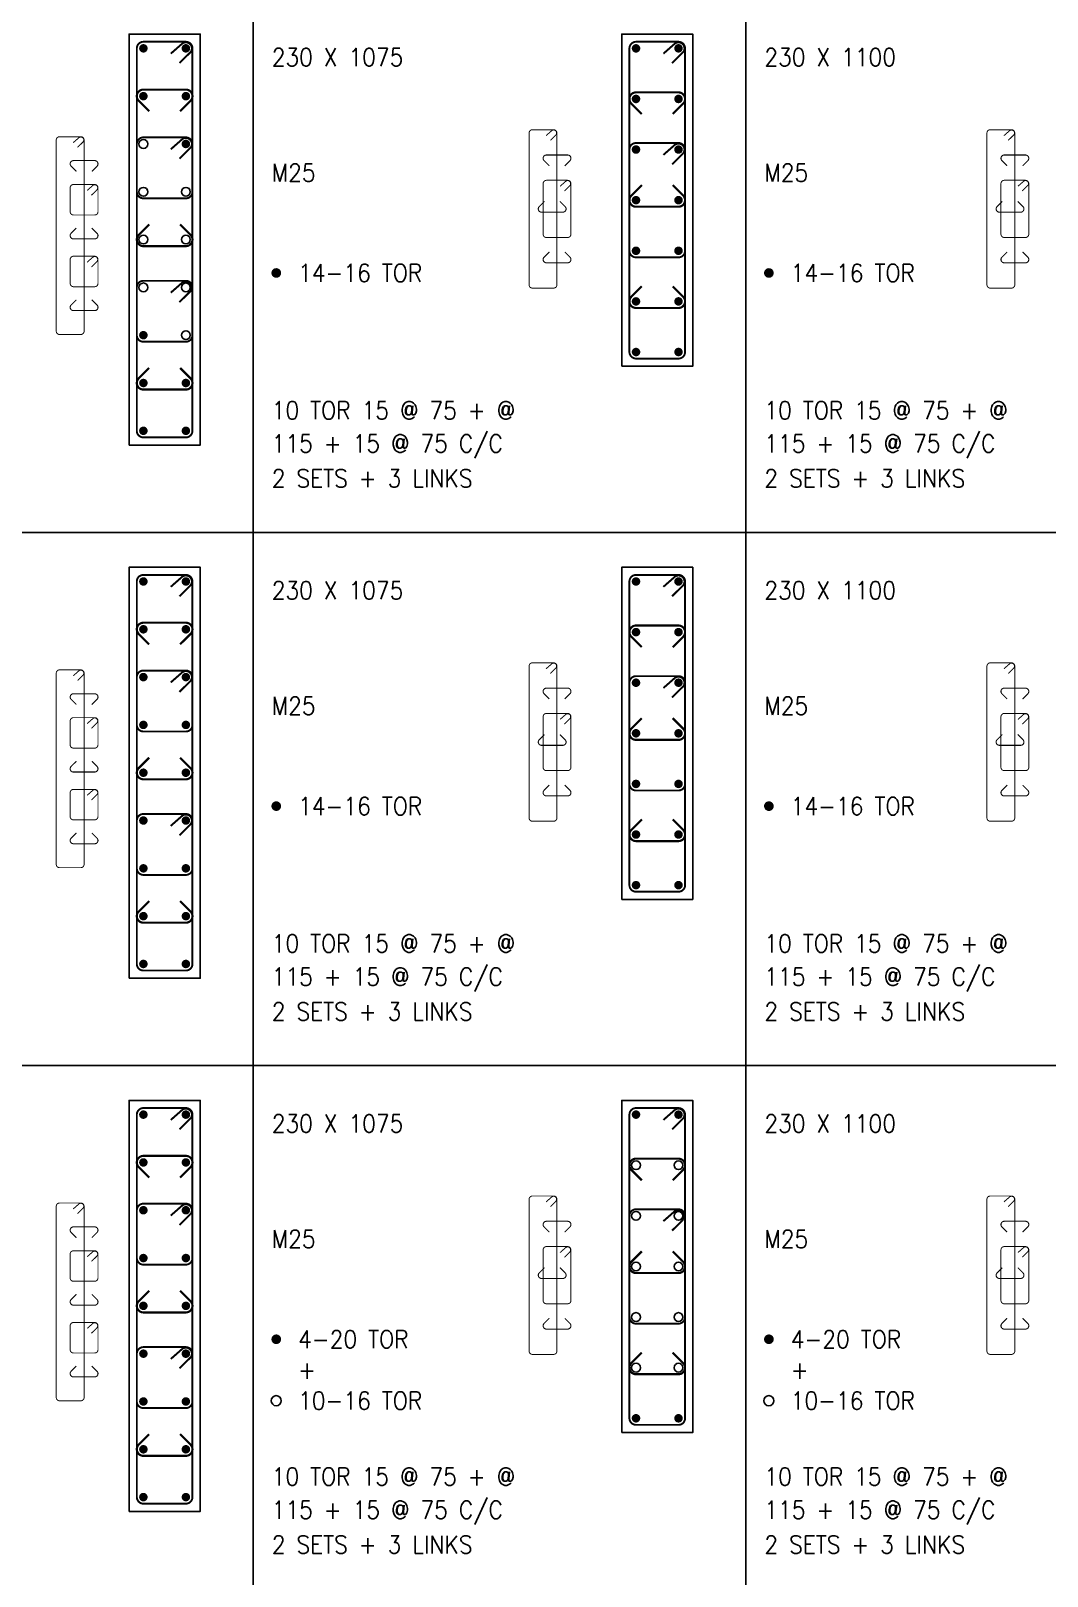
# Model space of a CAD drawing. Extents: x -200722 to 834823, y -494970 to 88783.
# Drawn here: x 376544 to 389694, y -89308 to -69310 of the extents above; entities that cross this region are included whole.
import ezdxf
from ezdxf.enums import TextEntityAlignment as Align

# ---------------------------------------------------------------- set-up
doc = ezdxf.new("R2010")
doc.units = 0
doc.header["$LTSCALE"] = 100
doc.header["$MEASUREMENT"] = 0
for name, color, linetype in [('5', 4, 'CONTINUOUS'), ('COL. SHED. STEEL.', 6, 'CONTINUOUS'), ('column', 240, 'CONTINUOUS'), ('STEEL', 6, 'CONTINUOUS'), ('TEXT', 2, 'CONTINUOUS')]:
    doc.layers.add(name, color=color, linetype=linetype)
doc.styles.add('ROMANS', font='romans.shx')

msp = doc.modelspace()

# ---------------------------------------------------------------- linework, layer by layer
at = {"layer": '5', "color": 7, "lineweight": -2}
for p, q in [((379420.1, -104400.4), (379420.1, -55100.4)), ((385794.9, -104400.4), (385794.9, -55100.4)), ((330496.4, -75800.4), (412446.4, -75800.4)), ((330496.4, -82700.4), (412446.4, -82700.4))]:
    msp.add_line(p, q, dxfattribs=at)
at = {"layer": 'COL. SHED. STEEL.', "color": 140, "linetype": 'Continuous'}
for points, const_width in [([(377999.2, -71476.9), (378549.2, -71476.9, 0.4142136), (378634.2, -71391.9), (378634.2, -70773.1, 0.4142136), (378549.2, -70688.1), (377999.2, -70688.1, 0.4142136), (377914.2, -70773.1), (377914.2, -71391.9, 0.4142136)], 25), ([(384374, -72240.6), (384924, -72240.6, 0.4142136), (385009, -72155.6), (385009, -70845.6, 0.4142136), (384924, -70760.6), (384374, -70760.6, 0.4142136), (384289, -70845.6), (384289, -72155.6, 0.4142136)], 25), ([(377094.3, -71692.3), (377369.3, -71692.3, 0.4142136), (377411.8, -71649.8), (377411.8, -71340.4, 0.4142136), (377369.3, -71297.9), (377094.3, -71297.9, 0.4142136), (377051.8, -71340.4), (377051.8, -71649.8, 0.4142136)], 12.5), ([(383214.6, -71983.5), (383489.6, -71983.5, 0.4142136), (383532.1, -71941), (383532.1, -71286, 0.4142136), (383489.6, -71243.5), (383214.6, -71243.5, 0.4142136), (383172.1, -71286), (383172.1, -71941, 0.4142136)], 12.5), ([(389139.4, -71983.5), (389414.4, -71983.5, 0.4142136), (389456.9, -71941), (389456.9, -71286, 0.4142136), (389414.4, -71243.5), (389139.4, -71243.5, 0.4142136), (389096.9, -71286), (389096.9, -71941, 0.4142136)], 12.5), ([(377094.3, -72620.4), (377369.3, -72620.4, 0.4142136), (377411.8, -72577.9), (377411.8, -72268.6, 0.4142136), (377369.3, -72226.1), (377094.3, -72226.1, 0.4142136), (377051.8, -72268.6), (377051.8, -72577.9, 0.4142136)], 12.5), ([(377999.2, -73333.1), (378549.2, -73333.1, 0.4142136), (378634.2, -73248.1), (378634.2, -72629.4, 0.4142136), (378549.2, -72544.4), (377999.2, -72544.4, 0.4142136), (377914.2, -72629.4), (377914.2, -73248.1, 0.4142136)], 25), ([(377999.2, -78376.9), (378549.2, -78376.9, 0.4142136), (378634.2, -78291.9), (378634.2, -77673.1, 0.4142136), (378549.2, -77588.1), (377999.2, -77588.1, 0.4142136), (377914.2, -77673.1), (377914.2, -78291.9, 0.4142136)], 25), ([(384374, -79140.6), (384924, -79140.6, 0.4142136), (385009, -79055.6), (385009, -77745.6, 0.4142136), (384924, -77660.6), (384374, -77660.6, 0.4142136), (384289, -77745.6), (384289, -79055.6, 0.4142136)], 25), ([(377094.3, -78592.3), (377369.3, -78592.3, 0.4142136), (377411.8, -78549.8), (377411.8, -78240.4, 0.4142136), (377369.3, -78197.9), (377094.3, -78197.9, 0.4142136), (377051.8, -78240.4), (377051.8, -78549.8, 0.4142136)], 12.5), ([(383214.6, -78883.5), (383489.6, -78883.5, 0.4142136), (383532.1, -78841), (383532.1, -78186, 0.4142136), (383489.6, -78143.5), (383214.6, -78143.5, 0.4142136), (383172.1, -78186), (383172.1, -78841, 0.4142136)], 12.5), ([(389139.4, -78883.5), (389414.4, -78883.5, 0.4142136), (389456.9, -78841), (389456.9, -78186, 0.4142136), (389414.4, -78143.5), (389139.4, -78143.5, 0.4142136), (389096.9, -78186), (389096.9, -78841, 0.4142136)], 12.5), ([(377094.3, -79520.4), (377369.3, -79520.4, 0.4142136), (377411.8, -79477.9), (377411.8, -79168.6, 0.4142136), (377369.3, -79126.1), (377094.3, -79126.1, 0.4142136), (377051.8, -79168.6), (377051.8, -79477.9, 0.4142136)], 12.5), ([(377999.2, -80233.1), (378549.2, -80233.1, 0.4142136), (378634.2, -80148.1), (378634.2, -79529.4, 0.4142136), (378549.2, -79444.4), (377999.2, -79444.4, 0.4142136), (377914.2, -79529.4), (377914.2, -80148.1, 0.4142136)], 25), ([(377999.2, -85276.9), (378549.2, -85276.9, 0.4142136), (378634.2, -85191.9), (378634.2, -84573.1, 0.4142136), (378549.2, -84488.1), (377999.2, -84488.1, 0.4142136), (377914.2, -84573.1), (377914.2, -85191.9, 0.4142136)], 25), ([(384374, -86040.6), (384924, -86040.6, 0.4142136), (385009, -85955.6), (385009, -84645.6, 0.4142136), (384924, -84560.6), (384374, -84560.6, 0.4142136), (384289, -84645.6), (384289, -85955.6, 0.4142136)], 25), ([(377094.3, -85492.3), (377369.3, -85492.3, 0.4142136), (377411.8, -85449.8), (377411.8, -85140.4, 0.4142136), (377369.3, -85097.9), (377094.3, -85097.9, 0.4142136), (377051.8, -85140.4), (377051.8, -85449.8, 0.4142136)], 12.5), ([(383214.6, -85783.5), (383489.6, -85783.5, 0.4142136), (383532.1, -85741), (383532.1, -85086, 0.4142136), (383489.6, -85043.5), (383214.6, -85043.5, 0.4142136), (383172.1, -85086), (383172.1, -85741, 0.4142136)], 12.5), ([(389139.4, -85783.5), (389414.4, -85783.5, 0.4142136), (389456.9, -85741), (389456.9, -85086, 0.4142136), (389414.4, -85043.5), (389139.4, -85043.5, 0.4142136), (389096.9, -85086), (389096.9, -85741, 0.4142136)], 12.5), ([(377094.3, -86420.4), (377369.3, -86420.4, 0.4142136), (377411.8, -86377.9), (377411.8, -86068.6, 0.4142136), (377369.3, -86026.1), (377094.3, -86026.1, 0.4142136), (377051.8, -86068.6), (377051.8, -86377.9, 0.4142136)], 12.5), ([(377999.2, -87133.1), (378549.2, -87133.1, 0.4142136), (378634.2, -87048.1), (378634.2, -86429.4, 0.4142136), (378549.2, -86344.4), (377999.2, -86344.4, 0.4142136), (377914.2, -86429.4), (377914.2, -87048.1, 0.4142136)], 25)]:
    msp.add_lwpolyline(points, format="xyb", close=True, dxfattribs=dict(at, const_width=const_width))
for points, const_width in [([(378466, -70964), (378608.1, -70823.3, 0.9275277), (378498.5, -70714.7), (378353.5, -70842)], 25), ([(384840.8, -71036.5), (384982.9, -70895.8, 0.9275277), (384873.3, -70787.2), (384728.3, -70914.5)], 25), ([(377327.7, -71435.9), (377398.8, -71365.5, 0.9275277), (377344, -71311.2), (377271.4, -71374.9)], 12.5), ([(383448, -71381.5), (383519, -71311.1, 0.9275277), (383464.2, -71256.8), (383391.7, -71320.5)], 12.5), ([(389372.8, -71381.5), (389443.8, -71311.1, 0.9275277), (389389, -71256.8), (389316.5, -71320.5)], 12.5), ([(377327.7, -72364), (377398.8, -72293.7, 0.9275277), (377344, -72239.3), (377271.4, -72303)], 12.5), ([(378466, -72820.2), (378608.1, -72679.5, 0.9275277), (378498.5, -72570.9), (378353.5, -72698.3)], 25), ([(378466, -77864), (378608.1, -77723.3, 0.9275277), (378498.5, -77614.7), (378353.5, -77742)], 25), ([(384840.8, -77936.5), (384982.9, -77795.8, 0.9275277), (384873.3, -77687.2), (384728.3, -77814.5)], 25), ([(383448, -78281.5), (383519, -78211.1, 0.9275277), (383464.2, -78156.8), (383391.7, -78220.5)], 12.5), ([(389372.8, -78281.5), (389443.8, -78211.1, 0.9275277), (389389, -78156.8), (389316.5, -78220.5)], 12.5), ([(377327.7, -78335.9), (377398.8, -78265.5, 0.9275277), (377344, -78211.2), (377271.4, -78274.9)], 12.5), ([(377327.7, -79264), (377398.8, -79193.7, 0.9275277), (377344, -79139.3), (377271.4, -79203)], 12.5), ([(378466, -79720.2), (378608.1, -79579.5, 0.9275277), (378498.5, -79470.9), (378353.5, -79598.3)], 25), ([(378466, -84764), (378608.1, -84623.3, 0.9275277), (378498.5, -84514.7), (378353.5, -84642)], 25), ([(384840.8, -84836.5), (384982.9, -84695.8, 0.9275277), (384873.3, -84587.2), (384728.3, -84714.5)], 25), ([(377327.7, -85235.9), (377398.8, -85165.5, 0.9275277), (377344, -85111.2), (377271.4, -85174.9)], 12.5), ([(383448, -85181.5), (383519, -85111.1, 0.9275277), (383464.2, -85056.8), (383391.7, -85120.5)], 12.5), ([(389372.8, -85181.5), (389443.8, -85111.1, 0.9275277), (389389, -85056.8), (389316.5, -85120.5)], 12.5), ([(377327.7, -86164), (377398.8, -86093.7, 0.9275277), (377344, -86039.3), (377271.4, -86103)], 12.5), ([(378466, -86620.2), (378608.1, -86479.5, 0.9275277), (378498.5, -86370.9), (378353.5, -86498.3)], 25)]:
    msp.add_lwpolyline(points, format="xyb", dxfattribs=dict(at, const_width=const_width))
at = {"layer": 'column', "color": 4, "linetype": 'Continuous'}
for points in [[(377814.2, -74670.6), (378734.2, -74670.6), (378734.2, -69350.6), (377814.2, -69350.6)], [(384189, -73650.6), (385109, -73650.6), (385109, -69350.6), (384189, -69350.6)], [(377814.2, -81570.6), (378734.2, -81570.6), (378734.2, -76250.6), (377814.2, -76250.6)], [(384189, -80550.6), (385109, -80550.6), (385109, -76250.6), (384189, -76250.6)], [(377814.2, -88470.6), (378734.2, -88470.6), (378734.2, -83150.6), (377814.2, -83150.6)], [(384189, -87450.6), (385109, -87450.6), (385109, -83150.6), (384189, -83150.6)]]:
    msp.add_lwpolyline(points, close=True, dxfattribs=at)
at = {"layer": 'STEEL', "color": 18, "true_color": 0x000000}
for points, const_width in [([(377999.2, -74570.6), (378549.2, -74570.6, 0.4142136), (378634.2, -74485.6), (378634.2, -69535.6, 0.4142136), (378549.2, -69450.6), (377999.2, -69450.6, 0.4142136), (377914.2, -69535.6), (377914.2, -74485.6, 0.4142136)], 25), ([(384374, -73550.6), (384924, -73550.6, 0.4142136), (385009, -73465.6), (385009, -69535.6, 0.4142136), (384924, -69450.6), (384374, -69450.6, 0.4142136), (384289, -69535.6), (384289, -73465.6, 0.4142136)], 25), ([(383033.2, -72638.5), (383308.2, -72638.5, 0.4142136), (383350.7, -72596), (383350.7, -70631, 0.4142136), (383308.2, -70588.5), (383033.2, -70588.5, 0.4142136), (382990.7, -70631), (382990.7, -72596, 0.4142136)], 12.5), ([(388958, -72638.5), (389233, -72638.5, 0.4142136), (389275.5, -72596), (389275.5, -70631, 0.4142136), (389233, -70588.5), (388958, -70588.5, 0.4142136), (388915.5, -70631), (388915.5, -72596, 0.4142136)], 12.5), ([(376914.3, -73239.2), (377189.3, -73239.2, 0.4142136), (377231.8, -73196.7), (377231.8, -70721.7, 0.4142136), (377189.3, -70679.2), (376914.3, -70679.2, 0.4142136), (376871.8, -70721.7), (376871.8, -73196.7, 0.4142136)], 12.5), ([(379687.5, -72442.9, 1), (379750, -72442.9, 1)], 62.5), ([(386062.4, -72442.9, 1), (386124.9, -72442.9, 1)], 62.5), ([(377999.2, -81470.6), (378549.2, -81470.6, 0.4142136), (378634.2, -81385.6), (378634.2, -76435.6, 0.4142136), (378549.2, -76350.6), (377999.2, -76350.6, 0.4142136), (377914.2, -76435.6), (377914.2, -81385.6, 0.4142136)], 25), ([(384374, -80450.6), (384924, -80450.6, 0.4142136), (385009, -80365.6), (385009, -76435.6, 0.4142136), (384924, -76350.6), (384374, -76350.6, 0.4142136), (384289, -76435.6), (384289, -80365.6, 0.4142136)], 25), ([(376914.3, -80139.2), (377189.3, -80139.2, 0.4142136), (377231.8, -80096.7), (377231.8, -77621.7, 0.4142136), (377189.3, -77579.2), (376914.3, -77579.2, 0.4142136), (376871.8, -77621.7), (376871.8, -80096.7, 0.4142136)], 12.5), ([(383033.2, -79538.5), (383308.2, -79538.5, 0.4142136), (383350.7, -79496), (383350.7, -77531, 0.4142136), (383308.2, -77488.5), (383033.2, -77488.5, 0.4142136), (382990.7, -77531), (382990.7, -79496, 0.4142136)], 12.5), ([(388958, -79538.5), (389233, -79538.5, 0.4142136), (389275.5, -79496), (389275.5, -77531, 0.4142136), (389233, -77488.5), (388958, -77488.5, 0.4142136), (388915.5, -77531), (388915.5, -79496, 0.4142136)], 12.5), ([(379687.5, -79342.9, 1), (379750, -79342.9, 1)], 62.5), ([(386062.4, -79342.9, 1), (386124.9, -79342.9, 1)], 62.5), ([(377999.2, -88370.6), (378549.2, -88370.6, 0.4142136), (378634.2, -88285.6), (378634.2, -83335.6, 0.4142136), (378549.2, -83250.6), (377999.2, -83250.6, 0.4142136), (377914.2, -83335.6), (377914.2, -88285.6, 0.4142136)], 25), ([(384374, -87350.6), (384924, -87350.6, 0.4142136), (385009, -87265.6), (385009, -83335.6, 0.4142136), (384924, -83250.6), (384374, -83250.6, 0.4142136), (384289, -83335.6), (384289, -87265.6, 0.4142136)], 25), ([(383033.2, -86438.5), (383308.2, -86438.5, 0.4142136), (383350.7, -86396), (383350.7, -84431, 0.4142136), (383308.2, -84388.5), (383033.2, -84388.5, 0.4142136), (382990.7, -84431), (382990.7, -86396, 0.4142136)], 12.5), ([(388958, -86438.5), (389233, -86438.5, 0.4142136), (389275.5, -86396), (389275.5, -84431, 0.4142136), (389233, -84388.5), (388958, -84388.5, 0.4142136), (388915.5, -84431), (388915.5, -86396, 0.4142136)], 12.5), ([(376914.3, -87039.2), (377189.3, -87039.2, 0.4142136), (377231.8, -86996.7), (377231.8, -84521.7, 0.4142136), (377189.3, -84479.2), (376914.3, -84479.2, 0.4142136), (376871.8, -84521.7), (376871.8, -86996.7, 0.4142136)], 12.5), ([(379687.5, -86242.9, 1), (379750, -86242.9, 1)], 62.5), ([(386062.4, -86242.9, 1), (386124.9, -86242.9, 1)], 62.5)]:
    msp.add_lwpolyline(points, format="xyb", close=True, dxfattribs=dict(at, const_width=const_width))
at = {"layer": 'STEEL', "color": 18, "linetype": 'Continuous', "true_color": 0x000000, "const_width": 55}
for points in [[(377999.2, -69508.1, -1), (377999.2, -69563.1, -1)], [(378549.2, -69508.1, 1), (378549.2, -69563.1, 1)], [(384374, -69508.1, -1), (384374, -69563.1, -1)], [(384924, -69508.1, 1), (384924, -69563.1, 1)], [(377999.2, -70181.9, 1), (377999.2, -70126.9, 1)], [(378549.2, -70181.9, -1), (378549.2, -70126.9, -1)], [(384374, -70218.1, 1), (384374, -70163.1, 1)], [(384924, -70218.1, -1), (384924, -70163.1, -1)], [(378549.2, -70800.6, 1), (378549.2, -70745.6, 1)], [(384374, -70873.1, 1), (384374, -70818.1, 1)], [(384924, -70873.1, -1), (384924, -70818.1, -1)], [(384374, -71528.1, 1), (384374, -71473.1, 1)], [(384924, -71528.1, -1), (384924, -71473.1, -1)], [(384374, -72183.1, 1), (384374, -72128.1, 1)], [(384924, -72183.1, -1), (384924, -72128.1, -1)], [(384374, -72838.1, 1), (384374, -72783.1, 1)], [(384924, -72838.1, -1), (384924, -72783.1, -1)], [(377999.2, -73275.6, 1), (377999.2, -73220.6, 1)], [(384374, -73493.1, 1), (384374, -73438.1, 1)], [(384924, -73493.1, -1), (384924, -73438.1, -1)], [(377999.2, -73894.4, 1), (377999.2, -73839.4, 1)], [(378549.2, -73894.4, -1), (378549.2, -73839.4, -1)], [(377999.2, -74513.1, 1), (377999.2, -74458.1, 1)], [(378549.2, -74513.1, -1), (378549.2, -74458.1, -1)], [(377999.2, -76408.1, -1), (377999.2, -76463.1, -1)], [(378549.2, -76408.1, 1), (378549.2, -76463.1, 1)], [(384374, -76408.1, -1), (384374, -76463.1, -1)], [(384924, -76408.1, 1), (384924, -76463.1, 1)], [(377999.2, -77081.9, 1), (377999.2, -77026.9, 1)], [(378549.2, -77081.9, -1), (378549.2, -77026.9, -1)], [(384374, -77118.1, 1), (384374, -77063.1, 1)], [(384924, -77118.1, -1), (384924, -77063.1, -1)], [(377999.2, -77700.6, 1), (377999.2, -77645.6, 1)], [(378549.2, -77700.6, -1), (378549.2, -77645.6, -1)], [(384374, -77773.1, 1), (384374, -77718.1, 1)], [(384924, -77773.1, -1), (384924, -77718.1, -1)], [(377999.2, -78319.4, 1), (377999.2, -78264.4, 1)], [(378549.2, -78319.4, -1), (378549.2, -78264.4, -1)], [(384374, -78428.1, 1), (384374, -78373.1, 1)], [(384924, -78428.1, -1), (384924, -78373.1, -1)], [(377999.2, -78938.1, 1), (377999.2, -78883.1, 1)], [(378549.2, -78938.1, -1), (378549.2, -78883.1, -1)], [(384374, -79083.1, 1), (384374, -79028.1, 1)], [(384924, -79083.1, -1), (384924, -79028.1, -1)], [(377999.2, -79556.9, 1), (377999.2, -79501.9, 1)], [(378549.2, -79556.9, -1), (378549.2, -79501.9, -1)], [(384374, -79738.1, 1), (384374, -79683.1, 1)], [(384924, -79738.1, -1), (384924, -79683.1, -1)], [(377999.2, -80175.6, 1), (377999.2, -80120.6, 1)], [(378549.2, -80175.6, -1), (378549.2, -80120.6, -1)], [(384374, -80393.1, 1), (384374, -80338.1, 1)], [(384924, -80393.1, -1), (384924, -80338.1, -1)], [(377999.2, -80794.4, 1), (377999.2, -80739.4, 1)], [(378549.2, -80794.4, -1), (378549.2, -80739.4, -1)], [(377999.2, -81413.1, 1), (377999.2, -81358.1, 1)], [(378549.2, -81413.1, -1), (378549.2, -81358.1, -1)], [(377999.2, -83308.1, -1), (377999.2, -83363.1, -1)], [(378549.2, -83308.1, 1), (378549.2, -83363.1, 1)], [(384374, -83308.1, -1), (384374, -83363.1, -1)], [(384924, -83308.1, 1), (384924, -83363.1, 1)], [(377999.2, -83981.9, 1), (377999.2, -83926.9, 1)], [(378549.2, -83981.9, -1), (378549.2, -83926.9, -1)], [(377999.2, -84600.6, 1), (377999.2, -84545.6, 1)], [(378549.2, -84600.6, -1), (378549.2, -84545.6, -1)], [(377999.2, -85219.4, 1), (377999.2, -85164.4, 1)], [(378549.2, -85219.4, -1), (378549.2, -85164.4, -1)], [(377999.2, -85838.1, 1), (377999.2, -85783.1, 1)], [(378549.2, -85838.1, -1), (378549.2, -85783.1, -1)], [(377999.2, -86456.9, 1), (377999.2, -86401.9, 1)], [(378549.2, -86456.9, -1), (378549.2, -86401.9, -1)], [(377999.2, -87075.6, 1), (377999.2, -87020.6, 1)], [(378549.2, -87075.6, -1), (378549.2, -87020.6, -1)], [(384374, -87293.1, 1), (384374, -87238.1, 1)], [(384924, -87293.1, -1), (384924, -87238.1, -1)], [(377999.2, -87694.4, 1), (377999.2, -87639.4, 1)], [(378549.2, -87694.4, -1), (378549.2, -87639.4, -1)], [(377999.2, -88313.1, 1), (377999.2, -88258.1, 1)], [(378549.2, -88313.1, -1), (378549.2, -88258.1, -1)]]:
    msp.add_lwpolyline(points, format="xyb", close=True, dxfattribs=at)
at = {"layer": 'STEEL', "color": 18, "true_color": 0x000000}
for points, const_width in [([(378466, -69726.5), (378608.1, -69585.8, 0.9275277), (378498.5, -69477.2), (378353.5, -69604.5)], 25), ([(384840.8, -69726.5), (384982.9, -69585.8, 0.9275277), (384873.3, -69477.2), (384728.3, -69604.5)], 25), ([(383266.6, -70726.5), (383337.6, -70656.1, 0.9275277), (383282.8, -70601.8), (383210.3, -70665.5)], 12.5), ([(389191.4, -70726.5), (389262.5, -70656.1, 0.9275277), (389207.7, -70601.8), (389135.2, -70665.5)], 12.5), ([(377147.7, -70817.1), (377218.8, -70746.8, 0.9275277), (377164, -70692.5), (377091.4, -70756.1)], 12.5), ([(378466, -76626.5), (378608.1, -76485.8, 0.9275277), (378498.5, -76377.2), (378353.5, -76504.5)], 25), ([(384840.8, -76626.5), (384982.9, -76485.8, 0.9275277), (384873.3, -76377.2), (384728.3, -76504.5)], 25), ([(377147.7, -77717.1), (377218.8, -77646.8, 0.9275277), (377164, -77592.5), (377091.4, -77656.1)], 12.5), ([(383266.6, -77626.5), (383337.6, -77556.1, 0.9275277), (383282.8, -77501.8), (383210.3, -77565.5)], 12.5), ([(389191.4, -77626.5), (389262.5, -77556.1, 0.9275277), (389207.7, -77501.8), (389135.2, -77565.5)], 12.5), ([(378466, -83526.5), (378608.1, -83385.8, 0.9275277), (378498.5, -83277.2), (378353.5, -83404.5)], 25), ([(384840.8, -83526.5), (384982.9, -83385.8, 0.9275277), (384873.3, -83277.2), (384728.3, -83404.5)], 25), ([(383266.6, -84526.5), (383337.6, -84456.1, 0.9275277), (383282.8, -84401.8), (383210.3, -84465.5)], 12.5), ([(389191.4, -84526.5), (389262.5, -84456.1, 0.9275277), (389207.7, -84401.8), (389135.2, -84465.5)], 12.5), ([(377147.7, -84617.1), (377218.8, -84546.8, 0.9275277), (377164, -84492.5), (377091.4, -84556.1)], 12.5)]:
    msp.add_lwpolyline(points, format="xyb", dxfattribs=dict(at, const_width=const_width))
at = {"layer": 'STEEL', "color": 40}
for points in [[(378074.1, -70349.5, 28, 28, 0), (377939.1, -70214.5, 28, 28, -0.6681786), (377999.2, -70069.4, 28, 28, 0), (378549.2, -70069.4, 28, 28, -0.6681786), (378609.3, -70214.5, 28, 28, 0), (378474.2, -70349.5, 0, 0, 0)], [(384449, -70385.8, 28, 28, 0), (384313.9, -70250.7, 28, 28, -0.6681786), (384374, -70105.6, 28, 28, 0), (384924, -70105.6, 28, 28, -0.6681786), (384984.1, -70250.7, 28, 28, 0), (384849.1, -70385.8, 0, 0, 0)], [(377131.8, -71128.6, 14, 14, 0), (377064.3, -71061.1, 14, 14, -0.6681786), (377094.3, -70988.6, 14, 14, 0), (377369.3, -70988.6, 14, 14, -0.6681786), (377399.4, -71061.1, 14, 14, 0), (377331.8, -71128.6, 0, 0, 0)], [(383252.1, -71056.1, 14, 14, 0), (383184.5, -70988.6, 14, 14, -0.6681786), (383214.6, -70916, 14, 14, 0), (383489.6, -70916, 14, 14, -0.6681786), (383519.6, -70988.6, 14, 14, 0), (383452.1, -71056.1, 0, 0, 0)], [(389176.9, -71056.1, 14, 14, 0), (389109.3, -70988.6, 14, 14, -0.6681786), (389139.4, -70916, 14, 14, 0), (389414.4, -70916, 14, 14, -0.6681786), (389444.5, -70988.6, 14, 14, 0), (389376.9, -71056.1, 0, 0, 0)], [(384449, -71305.4, 28, 28, 0), (384313.9, -71440.5, 28, 28, 0.6681786), (384374, -71585.6, 28, 28, 0), (384924, -71585.6, 28, 28, 0.6681786), (384984.1, -71440.5, 28, 28, 0), (384849.1, -71305.4, 0, 0, 0)], [(383189.4, -71515.9, 14, 14, 0), (383121.8, -71583.5, 14, 14, 0.6681786), (383151.9, -71656, 14, 14, 0), (383426.9, -71656, 14, 14, 0.6681786), (383456.9, -71583.5, 14, 14, 0), (383389.4, -71515.9, 0, 0, 0)], [(389114.2, -71515.9, 14, 14, 0), (389046.7, -71583.5, 14, 14, 0.6681786), (389076.7, -71656, 14, 14, 0), (389351.7, -71656, 14, 14, 0.6681786), (389381.8, -71583.5, 14, 14, 0), (389314.2, -71515.9, 0, 0, 0)], [(377131.8, -71861.6, 14, 14, 0), (377064.3, -71929.1, 14, 14, 0.6681786), (377094.3, -72001.7, 14, 14, 0), (377369.3, -72001.7, 14, 14, 0.6681786), (377399.4, -71929.1, 14, 14, 0), (377331.8, -71861.6, 0, 0, 0)], [(378074.1, -71815.4, 28, 28, 0), (377939.1, -71950.5, 28, 28, 0.6681786), (377999.2, -72095.6, 28, 28, 0), (378549.2, -72095.6, 28, 28, 0.6681786), (378609.3, -71950.5, 28, 28, 0), (378474.2, -71815.4, 0, 0, 0)], [(383252.1, -72170.9, 14, 14, 0), (383184.5, -72238.5, 14, 14, 0.6681786), (383214.6, -72311, 14, 14, 0), (383489.6, -72311, 14, 14, 0.6681786), (383519.6, -72238.5, 14, 14, 0), (383452.1, -72170.9, 0, 0, 0)], [(389176.9, -72170.9, 14, 14, 0), (389109.3, -72238.5, 14, 14, 0.6681786), (389139.4, -72311, 14, 14, 0), (389414.4, -72311, 14, 14, 0.6681786), (389444.5, -72238.5, 14, 14, 0), (389376.9, -72170.9, 0, 0, 0)], [(377131.8, -72789.7, 14, 14, 0), (377064.3, -72857.3, 14, 14, 0.6681786), (377094.3, -72929.8, 14, 14, 0), (377369.3, -72929.8, 14, 14, 0.6681786), (377399.4, -72857.3, 14, 14, 0), (377331.8, -72789.7, 0, 0, 0)], [(384449, -72615.4, 28, 28, 0), (384313.9, -72750.5, 28, 28, 0.6681786), (384374, -72895.6, 28, 28, 0), (384924, -72895.6, 28, 28, 0.6681786), (384984.1, -72750.5, 28, 28, 0), (384849.1, -72615.4, 0, 0, 0)], [(378074.1, -73671.7, 28, 28, 0), (377939.1, -73806.7, 28, 28, 0.6681786), (377999.2, -73951.9, 28, 28, 0), (378549.2, -73951.9, 28, 28, 0.6681786), (378609.3, -73806.7, 28, 28, 0), (378474.2, -73671.7, 0, 0, 0)], [(378074.1, -77249.5, 28, 28, 0), (377939.1, -77114.5, 28, 28, -0.6681786), (377999.2, -76969.4, 28, 28, 0), (378549.2, -76969.4, 28, 28, -0.6681786), (378609.3, -77114.5, 28, 28, 0), (378474.2, -77249.5, 0, 0, 0)], [(384449, -77285.8, 28, 28, 0), (384313.9, -77150.7, 28, 28, -0.6681786), (384374, -77005.6, 28, 28, 0), (384924, -77005.6, 28, 28, -0.6681786), (384984.1, -77150.7, 28, 28, 0), (384849.1, -77285.8, 0, 0, 0)], [(377131.8, -78028.6, 14, 14, 0), (377064.3, -77961.1, 14, 14, -0.6681786), (377094.3, -77888.6, 14, 14, 0), (377369.3, -77888.6, 14, 14, -0.6681786), (377399.4, -77961.1, 14, 14, 0), (377331.8, -78028.6, 0, 0, 0)], [(383252.1, -77956.1, 14, 14, 0), (383184.5, -77888.6, 14, 14, -0.6681786), (383214.6, -77816, 14, 14, 0), (383489.6, -77816, 14, 14, -0.6681786), (383519.6, -77888.6, 14, 14, 0), (383452.1, -77956.1, 0, 0, 0)], [(389176.9, -77956.1, 14, 14, 0), (389109.3, -77888.6, 14, 14, -0.6681786), (389139.4, -77816, 14, 14, 0), (389414.4, -77816, 14, 14, -0.6681786), (389444.5, -77888.6, 14, 14, 0), (389376.9, -77956.1, 0, 0, 0)], [(384449, -78205.4, 28, 28, 0), (384313.9, -78340.5, 28, 28, 0.6681786), (384374, -78485.6, 28, 28, 0), (384924, -78485.6, 28, 28, 0.6681786), (384984.1, -78340.5, 28, 28, 0), (384849.1, -78205.4, 0, 0, 0)], [(383189.4, -78415.9, 14, 14, 0), (383121.8, -78483.5, 14, 14, 0.6681786), (383151.9, -78556, 14, 14, 0), (383426.9, -78556, 14, 14, 0.6681786), (383456.9, -78483.5, 14, 14, 0), (383389.4, -78415.9, 0, 0, 0)], [(389114.2, -78415.9, 14, 14, 0), (389046.7, -78483.5, 14, 14, 0.6681786), (389076.7, -78556, 14, 14, 0), (389351.7, -78556, 14, 14, 0.6681786), (389381.8, -78483.5, 14, 14, 0), (389314.2, -78415.9, 0, 0, 0)], [(377131.8, -78761.6, 14, 14, 0), (377064.3, -78829.1, 14, 14, 0.6681786), (377094.3, -78901.7, 14, 14, 0), (377369.3, -78901.7, 14, 14, 0.6681786), (377399.4, -78829.1, 14, 14, 0), (377331.8, -78761.6, 0, 0, 0)], [(378074.1, -78715.4, 28, 28, 0), (377939.1, -78850.5, 28, 28, 0.6681786), (377999.2, -78995.6, 28, 28, 0), (378549.2, -78995.6, 28, 28, 0.6681786), (378609.3, -78850.5, 28, 28, 0), (378474.2, -78715.4, 0, 0, 0)], [(383252.1, -79070.9, 14, 14, 0), (383184.5, -79138.5, 14, 14, 0.6681786), (383214.6, -79211, 14, 14, 0), (383489.6, -79211, 14, 14, 0.6681786), (383519.6, -79138.5, 14, 14, 0), (383452.1, -79070.9, 0, 0, 0)], [(389176.9, -79070.9, 14, 14, 0), (389109.3, -79138.5, 14, 14, 0.6681786), (389139.4, -79211, 14, 14, 0), (389414.4, -79211, 14, 14, 0.6681786), (389444.5, -79138.5, 14, 14, 0), (389376.9, -79070.9, 0, 0, 0)], [(384449, -79515.4, 28, 28, 0), (384313.9, -79650.5, 28, 28, 0.6681786), (384374, -79795.6, 28, 28, 0), (384924, -79795.6, 28, 28, 0.6681786), (384984.1, -79650.5, 28, 28, 0), (384849.1, -79515.4, 0, 0, 0)], [(377131.8, -79689.7, 14, 14, 0), (377064.3, -79757.3, 14, 14, 0.6681786), (377094.3, -79829.8, 14, 14, 0), (377369.3, -79829.8, 14, 14, 0.6681786), (377399.4, -79757.3, 14, 14, 0), (377331.8, -79689.7, 0, 0, 0)], [(378074.1, -80571.7, 28, 28, 0), (377939.1, -80706.7, 28, 28, 0.6681786), (377999.2, -80851.9, 28, 28, 0), (378549.2, -80851.9, 28, 28, 0.6681786), (378609.3, -80706.7, 28, 28, 0), (378474.2, -80571.7, 0, 0, 0)], [(378074.1, -84149.5, 28, 28, 0), (377939.1, -84014.5, 28, 28, -0.6681786), (377999.2, -83869.4, 28, 28, 0), (378549.2, -83869.4, 28, 28, -0.6681786), (378609.3, -84014.5, 28, 28, 0), (378474.2, -84149.5, 0, 0, 0)], [(384449, -84185.8, 28, 28, 0), (384313.9, -84050.7, 28, 28, -0.6681786), (384374, -83905.6, 28, 28, 0), (384924, -83905.6, 28, 28, -0.6681786), (384984.1, -84050.7, 28, 28, 0), (384849.1, -84185.8, 0, 0, 0)], [(377131.8, -84928.6, 14, 14, 0), (377064.3, -84861.1, 14, 14, -0.6681786), (377094.3, -84788.6, 14, 14, 0), (377369.3, -84788.6, 14, 14, -0.6681786), (377399.4, -84861.1, 14, 14, 0), (377331.8, -84928.6, 0, 0, 0)], [(383252.1, -84856.1, 14, 14, 0), (383184.5, -84788.6, 14, 14, -0.6681786), (383214.6, -84716, 14, 14, 0), (383489.6, -84716, 14, 14, -0.6681786), (383519.6, -84788.6, 14, 14, 0), (383452.1, -84856.1, 0, 0, 0)], [(389176.9, -84856.1, 14, 14, 0), (389109.3, -84788.6, 14, 14, -0.6681786), (389139.4, -84716, 14, 14, 0), (389414.4, -84716, 14, 14, -0.6681786), (389444.5, -84788.6, 14, 14, 0), (389376.9, -84856.1, 0, 0, 0)], [(384449, -85105.4, 28, 28, 0), (384313.9, -85240.5, 28, 28, 0.6681786), (384374, -85385.6, 28, 28, 0), (384924, -85385.6, 28, 28, 0.6681786), (384984.1, -85240.5, 28, 28, 0), (384849.1, -85105.4, 0, 0, 0)], [(383189.4, -85315.9, 14, 14, 0), (383121.8, -85383.5, 14, 14, 0.6681786), (383151.9, -85456, 14, 14, 0), (383426.9, -85456, 14, 14, 0.6681786), (383456.9, -85383.5, 14, 14, 0), (383389.4, -85315.9, 0, 0, 0)], [(389114.2, -85315.9, 14, 14, 0), (389046.7, -85383.5, 14, 14, 0.6681786), (389076.7, -85456, 14, 14, 0), (389351.7, -85456, 14, 14, 0.6681786), (389381.8, -85383.5, 14, 14, 0), (389314.2, -85315.9, 0, 0, 0)], [(377131.8, -85661.6, 14, 14, 0), (377064.3, -85729.1, 14, 14, 0.6681786), (377094.3, -85801.7, 14, 14, 0), (377369.3, -85801.7, 14, 14, 0.6681786), (377399.4, -85729.1, 14, 14, 0), (377331.8, -85661.6, 0, 0, 0)], [(378074.1, -85615.4, 28, 28, 0), (377939.1, -85750.5, 28, 28, 0.6681786), (377999.2, -85895.6, 28, 28, 0), (378549.2, -85895.6, 28, 28, 0.6681786), (378609.3, -85750.5, 28, 28, 0), (378474.2, -85615.4, 0, 0, 0)], [(383252.1, -85970.9, 14, 14, 0), (383184.5, -86038.5, 14, 14, 0.6681786), (383214.6, -86111, 14, 14, 0), (383489.6, -86111, 14, 14, 0.6681786), (383519.6, -86038.5, 14, 14, 0), (383452.1, -85970.9, 0, 0, 0)], [(389176.9, -85970.9, 14, 14, 0), (389109.3, -86038.5, 14, 14, 0.6681786), (389139.4, -86111, 14, 14, 0), (389414.4, -86111, 14, 14, 0.6681786), (389444.5, -86038.5, 14, 14, 0), (389376.9, -85970.9, 0, 0, 0)], [(377131.8, -86589.7, 14, 14, 0), (377064.3, -86657.3, 14, 14, 0.6681786), (377094.3, -86729.8, 14, 14, 0), (377369.3, -86729.8, 14, 14, 0.6681786), (377399.4, -86657.3, 14, 14, 0), (377331.8, -86589.7, 0, 0, 0)], [(384449, -86415.4, 28, 28, 0), (384313.9, -86550.5, 28, 28, 0.6681786), (384374, -86695.6, 28, 28, 0), (384924, -86695.6, 28, 28, 0.6681786), (384984.1, -86550.5, 28, 28, 0), (384849.1, -86415.4, 0, 0, 0)], [(378074.1, -87471.7, 28, 28, 0), (377939.1, -87606.7, 28, 28, 0.6681786), (377999.2, -87751.9, 28, 28, 0), (378549.2, -87751.9, 28, 28, 0.6681786), (378609.3, -87606.7, 28, 28, 0), (378474.2, -87471.7, 0, 0, 0)]]:
    msp.add_lwpolyline(points, format="xyseb", dxfattribs=at)
at = {"layer": 'STEEL', "color": 0}
for centre, radius in [((377999.2, -70773.1), 57), ((377999.2, -71391.9), 57), ((378549.2, -71391.9), 57), ((377999.2, -72010.6), 57), ((378549.2, -72010.6), 57), ((377999.2, -72629.4), 57), ((378549.2, -72629.4), 57), ((378549.2, -73248.1), 57), ((384374, -83990.6), 57), ((384924, -83990.6), 57), ((384374, -84645.6), 57), ((384924, -84645.6), 57), ((384374, -85300.6), 57), ((384924, -85300.6), 57), ((384374, -85955.6), 57), ((384924, -85955.6), 57), ((384374, -86610.6), 57), ((384924, -86610.6), 57), ((379718.8, -87037.9), 65.3), ((386093.6, -87037.9), 65.3)]:
    msp.add_circle(centre, radius, dxfattribs=at)

# ---------------------------------------------------------------- texts
at = {"layer": 'TEXT', "color": 18, "ltscale": 5, "true_color": 0x000000, "style": 'ROMANS', "width": 0.9}
for s, p in [('230 X 1075', (379660.4, -69650.4)), ('230 X 1100', (386035.2, -69650.4)), ('M25', (379660.4, -71145.4)), ('M25', (386035.2, -71145.4)), ('14-16 TOR', (380002, -72442.9)), ('14-16 TOR', (386376.8, -72442.9)), ('10 TOR 15 @ 75 + @ ', (379660.4, -74220.4)), ('10 TOR 15 @ 75 + @ ', (386035.2, -74220.4)), ('115 + 15 @ 75 C/C', (379660.4, -74650)), ('115 + 15 @ 75 C/C', (386035.2, -74650)), ('2 SETS + 3 LINKS', (379660.4, -75100.5)), ('2 SETS + 3 LINKS', (386035.2, -75100.5)), ('230 X 1075', (379660.4, -76550.4)), ('230 X 1100', (386035.2, -76550.4)), ('M25', (379660.4, -78045.4)), ('M25', (386035.2, -78045.4)), ('14-16 TOR', (380002, -79342.9)), ('14-16 TOR', (386376.8, -79342.9)), ('10 TOR 15 @ 75 + @ ', (379660.4, -81120.4)), ('10 TOR 15 @ 75 + @ ', (386035.2, -81120.4)), ('115 + 15 @ 75 C/C', (379660.4, -81550)), ('115 + 15 @ 75 C/C', (386035.2, -81550)), ('2 SETS + 3 LINKS', (379660.4, -82000.5)), ('2 SETS + 3 LINKS', (386035.2, -82000.5)), ('230 X 1075', (379660.4, -83450.4)), ('230 X 1100', (386035.2, -83450.4)), ('M25', (379660.4, -84945.4)), ('M25', (386035.2, -84945.4)), ('4-20 TOR', (380002, -86242.9)), ('4-20 TOR', (386376.8, -86242.9)), ('+', (380002, -86640.4)), ('+', (386376.8, -86640.4)), ('10-16 TOR', (380002, -87037.9)), ('10-16 TOR', (386376.8, -87037.9)), ('10 TOR 15 @ 75 + @ ', (379660.4, -88020.4)), ('10 TOR 15 @ 75 + @ ', (386035.2, -88020.4)), ('115 + 15 @ 75 C/C', (379660.4, -88450)), ('115 + 15 @ 75 C/C', (386035.2, -88450)), ('2 SETS + 3 LINKS', (379660.4, -88900.5)), ('2 SETS + 3 LINKS', (386035.2, -88900.5))]:
    msp.add_text(s, height=230, dxfattribs=at).set_placement(p, align=Align.MIDDLE_LEFT)

doc.saveas('drawing.dxf')
